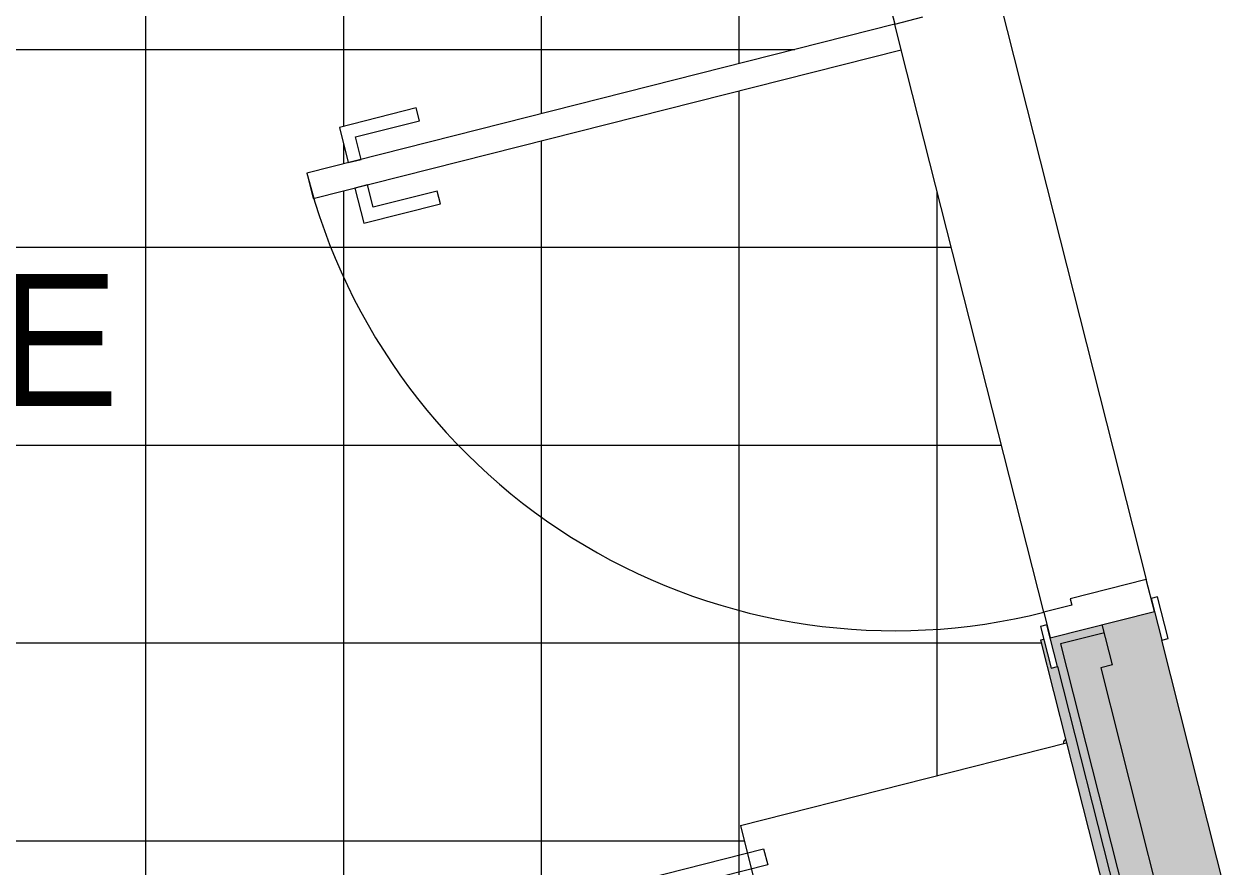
# Model space of a CAD drawing. Header units: metres. Extents: x -227.9 to -140, y 38 to 92.1.
# Drawn here: x -159.485 to -157.657, y 58.76 to 60.038 of the extents above; entities that cross this region are included whole.
import ezdxf

# ---------------------------------------------------------------- set-up
doc = ezdxf.new("R2010")
doc.units = ezdxf.units.M
doc.linetypes.add('DASHEDX2', pattern=[38.1, 25.4, -12.7])
for name, color, linetype, lineweight in [('A-AREA-IDEN', 7, 'Continuous', 9), ('A-DOOR', 7, 'Continuous', 5), ('A-FLOR-PATT', 7, 'Continuous', 5), ('A-WALL', 7, 'Continuous', 5), ('I-WALL', 7, 'Continuous', 5), ('Q-SPCQ', 7, 'Continuous', 5), ('Q-SPCQ-HDLN', 7, 'DASHEDX2', 5)]:
    doc.layers.add(name, color=color, linetype=linetype, lineweight=lineweight)
doc.styles.add('Arial_1', font='arial.ttf', dxfattribs={"height": 0.2})

msp = doc.modelspace()

# ---------------------------------------------------------------- hatches: boundary and pattern name
at = {"layer": 'I-WALL', "true_color": 0xaaaaaa}
h = msp.add_hatch(color=253, dxfattribs=at)
h.paths.add_polyline_path([(-156.8399, 55.0678), (-156.7429, 55.0924), (-157.7705, 59.1478), (-157.8495, 59.1278), (-157.834, 59.0668), (-157.8519, 59.0622), (-156.8945, 55.2836)])
h.paths.add_polyline_path([(-158.0951, 60.0972), (-158.0161, 60.1172), (-158.2818, 61.1661), (-158.3787, 61.1415), (-158.1285, 60.1537), (-158.1105, 60.1583), (-158.0983, 60.1098)])
h = msp.add_hatch(color=253, dxfattribs=at)
h.paths.add_polyline_path([(-156.8883, 55.0555), (-156.8399, 55.0678), (-156.9024, 55.3146), (-156.954, 55.3146), (-156.9377, 55.2504)])
h.paths.add_polyline_path([(-156.9404, 55.4646), (-157.2893, 56.8416), (-157.3378, 56.8293), (-156.992, 55.4646)])
h.paths.add_polyline_path([(-157.3522, 56.8865), (-157.3038, 56.8988), (-157.5643, 57.9269), (-157.6127, 57.9146), (-157.3534, 56.8911)])
h.paths.add_polyline_path([(-157.6272, 57.9718), (-157.5788, 57.9841), (-157.8519, 59.0622), (-157.834, 59.0668), (-157.8463, 59.1152), (-157.9127, 59.0984), (-157.658, 58.0931)])
h.paths.add_polyline_path([(-158.1647, 60.093), (-158.0983, 60.1098), (-158.1105, 60.1583), (-158.1285, 60.1537), (-158.3542, 61.0446), (-158.4026, 61.0323), (-158.1692, 60.1107)])
h = msp.add_hatch(color=253, dxfattribs=at)
h.paths.add_polyline_path([(-156.9009, 55.0523), (-156.8883, 55.0555), (-156.954, 55.3146), (-156.9674, 55.3146), (-156.9377, 55.1975)])
h.paths.add_polyline_path([(-156.992, 55.4646), (-157.3378, 56.8293), (-157.3504, 56.8261), (-157.0054, 55.4646)])
h.paths.add_polyline_path([(-157.3648, 56.8833), (-157.3522, 56.8865), (-157.6127, 57.9146), (-157.6253, 57.9114), (-157.3668, 56.8911)])
h.paths.add_polyline_path([(-157.6398, 57.9686), (-157.6272, 57.9718), (-157.9127, 59.0984), (-157.8463, 59.1152), (-157.8495, 59.1278), (-157.9285, 59.1078), (-157.658, 58.0402)])
h.paths.add_polyline_path([(-158.1741, 60.0772), (-158.0951, 60.0972), (-158.0983, 60.1098), (-158.1647, 60.093), (-158.3904, 60.9838), (-158.403, 60.9806), (-158.1788, 60.096)])
h = msp.add_hatch(color=253, dxfattribs=at)
h.paths.add_polyline_path([(-157.6544, 57.965), (-157.6398, 57.9686), (-157.918, 59.064), (-157.9271, 59.0617), (-157.9382, 59.1053), (-157.943, 59.1041), (-157.658, 57.9791)])
h.paths.add_polyline_path([(-158.1886, 60.0735), (-158.1838, 60.0747), (-158.1948, 60.1183), (-158.1851, 60.1208), (-158.3998, 60.968), (-158.4143, 60.9643), (-158.1948, 60.098)])

# ---------------------------------------------------------------- linework, layer by layer
at = {"layer": 'A-DOOR', "color": 9, "true_color": 0xc0c0c0}
for p, q in [((-158.1741, 60.0772), (-158.1642, 60.0384)), ((-158.1642, 60.0384), (-158.1217, 60.0492)), ((-157.7827, 59.1963), (-157.8982, 59.167)), ((-157.7705, 59.1478), (-157.7827, 59.1963)), ((-157.8958, 59.1574), (-157.9383, 59.1466)), ((-157.8982, 59.167), (-157.8958, 59.1574)), ((-157.7657, 59.1697), (-157.7754, 59.1672)), ((-157.7754, 59.1672), (-157.7594, 59.1042)), ((-157.7497, 59.1067), (-157.7657, 59.1697)), ((-157.9383, 59.1466), (-157.9285, 59.1078)), ((-157.9285, 59.1078), (-157.7705, 59.1478)), ((-157.9334, 59.1272), (-157.9431, 59.1247)), ((-157.9431, 59.1247), (-157.9271, 59.0617)), ((-157.9174, 59.0642), (-157.9334, 59.1272)), ((-157.7594, 59.1042), (-157.7497, 59.1067)), ((-157.9271, 59.0617), (-157.9174, 59.0642))]:
    msp.add_line(p, q, dxfattribs=at)
at = {"layer": 'A-DOOR'}
for p, q in [((-158.1642, 60.0384), (-159.0561, 59.8124)), ((-158.1544, 59.9996), (-158.1642, 60.0384)), ((-159.0462, 59.7737), (-158.1544, 59.9996)), ((-158.8902, 59.9112), (-159.0066, 59.8817)), ((-158.8853, 59.8918), (-158.8902, 59.9112)), ((-158.9823, 59.8672), (-158.8853, 59.8918)), ((-159.0066, 59.8817), (-158.9931, 59.8284)), ((-158.9737, 59.8333), (-158.9823, 59.8672)), ((-158.9931, 59.8284), (-158.9737, 59.8333)), ((-159.0561, 59.8124), (-159.0462, 59.7737)), ((-158.9638, 59.7945), (-158.9832, 59.7896)), ((-158.9552, 59.7606), (-158.9638, 59.7945)), ((-158.9832, 59.7896), (-158.9697, 59.7363)), ((-158.8583, 59.7852), (-158.9552, 59.7606)), ((-158.8534, 59.7658), (-158.8583, 59.7852)), ((-158.9697, 59.7363), (-158.8534, 59.7658))]:
    msp.add_line(p, q, dxfattribs=at)
msp.add_arc((-158.1642, 60.0384), 0.92, 194.2178, 284.2178, dxfattribs=at)
at = {"layer": 'A-FLOR-PATT', "color": 9, "linetype": 'Continuous', "true_color": 0xc0c0c0}
for p, q in [((-158.4, 59.9787), (-158.4, 60.9078)), ((-158.7, 59.9027), (-158.7, 60.7785)), ((-159, 59.8834), (-159, 60.4235)), ((-159.3, 55.4646), (-159.3, 60.3436)), ((-161.3741, 60), (-158.3158, 60)), ((-158.4, 57.7245), (-158.4, 59.9374)), ((-159, 59.8266), (-159, 59.8558)), ((-158.7, 55.9246), (-158.7, 59.8614)), ((-159, 58.6607), (-159, 59.7854)), ((-158.1, 58.8987), (-158.1, 59.7848)), ((-161.3891, 59.7), (-158.0785, 59.7)), ((-161.3891, 59.4), (-158.0025, 59.4)), ((-161.3891, 59.1), (-157.942, 59.1)), ((-161.3741, 58.8), (-158.3926, 58.8))]:
    msp.add_line(p, q, dxfattribs=at)
at = {"layer": 'A-WALL'}
for p, q in [((-157.834, 59.0668), (-157.8495, 59.1278)), ((-157.8463, 59.1152), (-157.9127, 59.0984)), ((-157.9127, 59.0984), (-157.6272, 57.9718)), ((-157.9174, 59.0642), (-157.6398, 57.9686)), ((-157.834, 59.0668), (-157.8519, 59.0622)), ((-157.8519, 59.0622), (-156.9404, 55.4646))]:
    msp.add_line(p, q, dxfattribs=at)
at = {"layer": 'I-WALL'}
for p, q in [((-158.0038, 60.0687), (-157.7827, 59.1963)), ((-157.9383, 59.1466), (-158.1544, 59.9996))]:
    msp.add_line(p, q, dxfattribs=at)
at = {"layer": 'I-WALL', "lineweight": 13}
for p, q in [((-157.9382, 59.1053), (-157.943, 59.1041)), ((-157.943, 59.1041), (-157.9036, 58.9485)), ((-156.7429, 55.0924), (-157.7594, 59.1042))]:
    msp.add_line(p, q, dxfattribs=at)
at = {"layer": 'Q-SPCQ', "color": 9, "lineweight": 9, "true_color": 0xc0c0c0}
for p, q in [((-158.3984, 58.8231), (-157.9036, 58.9485)), ((-157.9036, 58.9485), (-157.658, 57.9791)), ((-158.3984, 58.8231), (-158.1528, 57.8537))]:
    msp.add_line(p, q, dxfattribs=at)
msp.add_arc((-157.9036, 58.9485), 0.005, 104.2178, 194.2178, dxfattribs=at)
at = {"layer": 'Q-SPCQ-HDLN', "color": 9, "lineweight": 9, "true_color": 0xc0c0c0}
for p, q in [((-158.8032, 58.6762), (-158.3632, 58.7877)), ((-158.3632, 58.7877), (-158.357, 58.7635)), ((-158.357, 58.7635), (-158.7971, 58.652))]:
    msp.add_line(p, q, dxfattribs=at)

# ---------------------------------------------------------------- texts
at = {"layer": 'A-AREA-IDEN', "color": 164, "true_color": 0x0029a5, "style": 'Arial_1'}
msp.add_text('BOH ÉTAGE', height=0.2, dxfattribs=at).set_placement((-160.9702, 59.4592))

doc.saveas('drawing.dxf')
